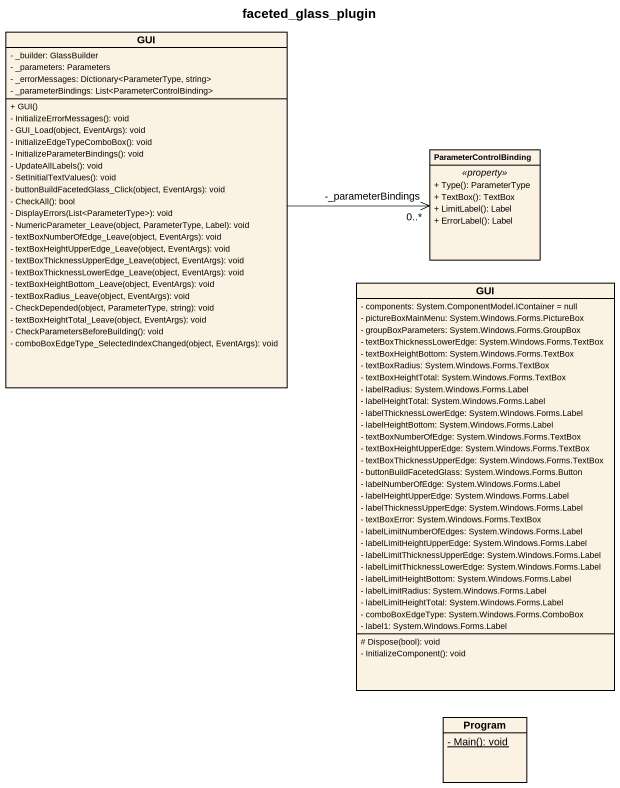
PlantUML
@startuml
title faceted_glass_plugin
hide circle
hide empty members
skinparam classAttributeIconSize 0
class GUI {
  - _builder: GlassBuilder
  - _parameters: Parameters
  - _errorMessages: Dictionary<ParameterType, string>
  - _parameterBindings: List<ParameterControlBinding>
  + GUI()
  - InitializeErrorMessages(): void
  - GUI_Load(object, EventArgs): void
  - InitializeEdgeTypeComboBox(): void
  - InitializeParameterBindings(): void
  - UpdateAllLabels(): void
  - SetInitialTextValues(): void
  - buttonBuildFacetedGlass_Click(object, EventArgs): void
  - CheckAll(): bool
  - DisplayErrors(List<ParameterType>): void
  - NumericParameter_Leave(object, ParameterType, Label): void
  - textBoxNumberOfEdge_Leave(object, EventArgs): void
  - textBoxHeightUpperEdge_Leave(object, EventArgs): void
  - textBoxThicknessUpperEdge_Leave(object, EventArgs): void
  - textBoxThicknessLowerEdge_Leave(object, EventArgs): void
  - textBoxHeightBottom_Leave(object, EventArgs): void
  - textBoxRadius_Leave(object, EventArgs): void
  - CheckDepended(object, ParameterType, string): void
  - textBoxHeightTotal_Leave(object, EventArgs): void
  - CheckParametersBeforeBuilding(): void
  - comboBoxEdgeType_SelectedIndexChanged(object, EventArgs): void
}
class ParameterControlBinding {
  .. <<property>> ..
  + Type(): ParameterType
  + TextBox(): TextBox
  + LimitLabel(): Label
  + ErrorLabel(): Label
}
class "GUI" as GUI_2 {
  - components: System.ComponentModel.IContainer = null
  - pictureBoxMainMenu: System.Windows.Forms.PictureBox
  - groupBoxParameters: System.Windows.Forms.GroupBox
  - textBoxThicknessLowerEdge: System.Windows.Forms.TextBox
  - textBoxHeightBottom: System.Windows.Forms.TextBox
  - textBoxRadius: System.Windows.Forms.TextBox
  - textBoxHeightTotal: System.Windows.Forms.TextBox
  - labelRadius: System.Windows.Forms.Label
  - labelHeightTotal: System.Windows.Forms.Label
  - labelThicknessLowerEdge: System.Windows.Forms.Label
  - labelHeightBottom: System.Windows.Forms.Label
  - textBoxNumberOfEdge: System.Windows.Forms.TextBox
  - textBoxHeightUpperEdge: System.Windows.Forms.TextBox
  - textBoxThicknessUpperEdge: System.Windows.Forms.TextBox
  - buttonBuildFacetedGlass: System.Windows.Forms.Button
  - labelNumberOfEdge: System.Windows.Forms.Label
  - labelHeightUpperEdge: System.Windows.Forms.Label
  - labelThicknessUpperEdge: System.Windows.Forms.Label
  - textBoxError: System.Windows.Forms.TextBox
  - labelLimitNumberOfEdges: System.Windows.Forms.Label
  - labelLimitHeightUpperEdge: System.Windows.Forms.Label
  - labelLimitThicknessUpperEdge: System.Windows.Forms.Label
  - labelLimitThicknessLowerEdge: System.Windows.Forms.Label
  - labelLimitHeightBottom: System.Windows.Forms.Label
  - labelLimitRadius: System.Windows.Forms.Label
  - labelLimitHeightTotal: System.Windows.Forms.Label
  - comboBoxEdgeType: System.Windows.Forms.ComboBox
  - label1: System.Windows.Forms.Label
  # Dispose(bool): void
  - InitializeComponent(): void
}
class Program {
  {static} - Main(): void
}
GUI -right-> "-_parameterBindings\n0..*" ParameterControlBinding
@enduml
